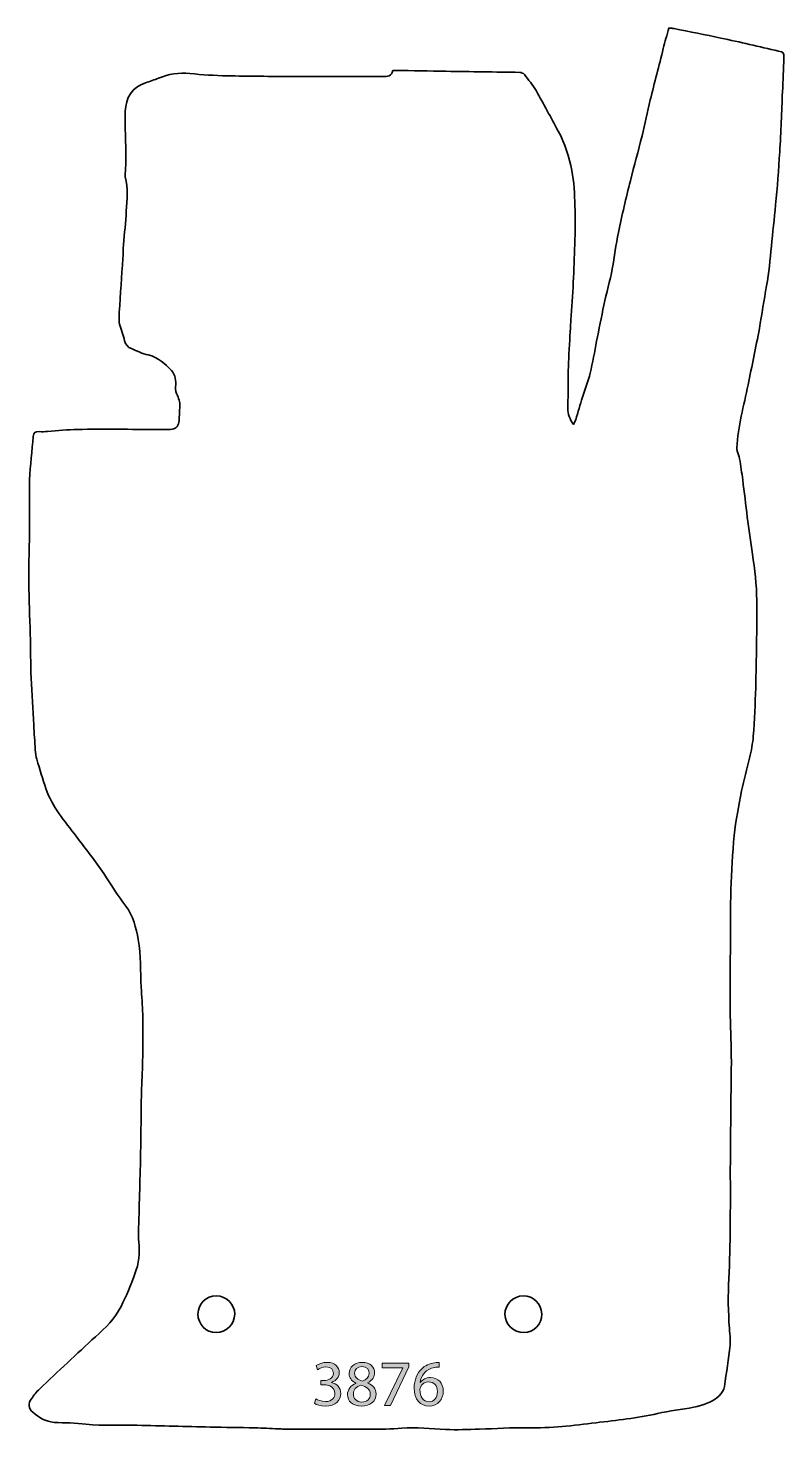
# Model space of a CAD drawing. Header units: centimetres. Extents: x 19.1 to 63.3, y -90.4 to -8.6.
import ezdxf

# ---------------------------------------------------------------- set-up
doc = ezdxf.new("R2010")
doc.units = ezdxf.units.CM
doc.header["$MEASUREMENT"] = 0
doc.layers.add('Слой 1', color=7, linetype='Continuous', lineweight=0)

# ---------------------------------------------------------------- blocks, each defined once
blk = doc.blocks.new('Block_1')
at = {"layer": 'Слой 1', "transparency": 33554687}
h = blk.add_hatch(color=5, dxfattribs=at)
h.dxf.hatch_style = 2
edge = h.paths.add_edge_path()
edge.add_spline(control_points=[(35.977, -88.61), (36.072, -88.671), (36.293, -88.767), (36.526, -88.767), (36.956, -88.767), (37.09, -88.492), (37.086, -88.287), (37.082, -87.94), (36.77, -87.791), (36.446, -87.791), (36.446, -87.791), (36.259, -87.791), (36.259, -87.791), (36.259, -87.791), (36.259, -87.54), (36.259, -87.54), (36.259, -87.54), (36.446, -87.54), (36.446, -87.54), (36.69, -87.54), (36.998, -87.414), (36.998, -87.121), (36.998, -86.923), (36.873, -86.747), (36.564, -86.747), (36.366, -86.747), (36.175, -86.835), (36.069, -86.911), (36.069, -86.911), (35.981, -86.667), (35.981, -86.667), (36.111, -86.572), (36.362, -86.477), (36.629, -86.477), (37.116, -86.477), (37.337, -86.766), (37.337, -87.067), (37.337, -87.323), (37.185, -87.54), (36.88, -87.65), (36.88, -87.65), (36.88, -87.658), (36.88, -87.658), (37.185, -87.719), (37.433, -87.947), (37.433, -88.294), (37.433, -88.69), (37.124, -89.037), (36.53, -89.037), (36.252, -89.037), (36.008, -88.949), (35.886, -88.869), (35.886, -88.869), (35.977, -88.61), (35.977, -88.61)], knot_values=[0, 0, 0, 0, 1, 1, 1, 2, 2, 2, 3, 3, 3, 4, 4, 4, 5, 5, 5, 6, 6, 6, 7, 7, 7, 8, 8, 8, 9, 9, 9, 10, 10, 10, 11, 11, 11, 12, 12, 12, 13, 13, 13, 14, 14, 14, 15, 15, 15, 16, 16, 16, 17, 17, 17, 18, 18, 18, 18], degree=3, periodic=0)
h = blk.add_hatch(color=5, dxfattribs=at)
h.dxf.hatch_style = 2
edge = h.paths.add_edge_path()
edge.add_spline(control_points=[(38.233, -87.113), (38.233, -87.361), (38.419, -87.494), (38.705, -87.57), (38.919, -87.498), (39.082, -87.345), (39.082, -87.121), (39.082, -86.923), (38.964, -86.717), (38.663, -86.717), (38.385, -86.717), (38.233, -86.9), (38.233, -87.113)], knot_values=[0, 0, 0, 0, 1, 1, 1, 2, 2, 2, 3, 3, 3, 4, 4, 4, 4], degree=3, periodic=0)
edge = h.paths.add_edge_path()
edge.add_spline(control_points=[(39.155, -88.351), (39.155, -88.05), (38.945, -87.906), (38.61, -87.81), (38.32, -87.894), (38.164, -88.085), (38.164, -88.321), (38.153, -88.572), (38.343, -88.793), (38.659, -88.793), (38.96, -88.793), (39.155, -88.607), (39.155, -88.351)], knot_values=[0, 0, 0, 0, 1, 1, 1, 2, 2, 2, 3, 3, 3, 4, 4, 4, 4], degree=3, periodic=0)
edge = h.paths.add_edge_path()
edge.add_spline(control_points=[(37.821, -88.367), (37.821, -88.054), (38.008, -87.833), (38.313, -87.704), (38.313, -87.704), (38.309, -87.692), (38.309, -87.692), (38.035, -87.563), (37.916, -87.349), (37.916, -87.136), (37.916, -86.743), (38.248, -86.477), (38.682, -86.477), (39.162, -86.477), (39.402, -86.778), (39.402, -87.086), (39.402, -87.296), (39.3, -87.521), (38.995, -87.665), (38.995, -87.665), (38.995, -87.677), (38.995, -87.677), (39.303, -87.799), (39.494, -88.016), (39.494, -88.317), (39.494, -88.748), (39.124, -89.037), (38.652, -89.037), (38.134, -89.037), (37.821, -88.728), (37.821, -88.367)], knot_values=[0, 0, 0, 0, 1, 1, 1, 2, 2, 2, 3, 3, 3, 4, 4, 4, 5, 5, 5, 6, 6, 6, 7, 7, 7, 8, 8, 8, 9, 9, 9, 10, 10, 10, 10], degree=3, periodic=0)
h = blk.add_hatch(color=5, dxfattribs=at)
h.dxf.hatch_style = 2
edge = h.paths.add_edge_path()
edge.add_spline(control_points=[(41.414, -86.519), (41.414, -86.519), (41.414, -86.74), (41.414, -86.74), (41.414, -86.74), (40.336, -88.995), (40.336, -88.995), (40.336, -88.995), (39.989, -88.995), (39.989, -88.995), (39.989, -88.995), (41.063, -86.804), (41.063, -86.804), (41.063, -86.804), (41.063, -86.797), (41.063, -86.797), (41.063, -86.797), (39.852, -86.797), (39.852, -86.797), (39.852, -86.797), (39.852, -86.519), (39.852, -86.519), (39.852, -86.519), (41.414, -86.519), (41.414, -86.519)], knot_values=[0, 0, 0, 0, 1, 1, 1, 2, 2, 2, 3, 3, 3, 4, 4, 4, 5, 5, 5, 6, 6, 6, 7, 7, 7, 8, 8, 8, 8], degree=3, periodic=0)
h = blk.add_hatch(color=5, dxfattribs=at)
h.dxf.hatch_style = 2
edge = h.paths.add_edge_path()
edge.add_spline(control_points=[(43.079, -88.184), (43.079, -87.829), (42.877, -87.616), (42.568, -87.616), (42.366, -87.616), (42.18, -87.742), (42.088, -87.921), (42.065, -87.959), (42.05, -88.008), (42.05, -88.069), (42.058, -88.477), (42.245, -88.778), (42.595, -88.778), (42.885, -88.778), (43.079, -88.538), (43.079, -88.184)], knot_values=[0, 0, 0, 0, 1, 1, 1, 2, 2, 2, 3, 3, 3, 4, 4, 4, 5, 5, 5, 5], degree=3, periodic=0)
edge = h.paths.add_edge_path()
edge.add_spline(control_points=[(43.174, -86.755), (43.106, -86.751), (43.018, -86.755), (42.923, -86.77), (42.397, -86.858), (42.119, -87.243), (42.062, -87.65), (42.062, -87.65), (42.073, -87.65), (42.073, -87.65), (42.191, -87.494), (42.397, -87.364), (42.671, -87.364), (43.109, -87.364), (43.418, -87.681), (43.418, -88.165), (43.418, -88.618), (43.109, -89.037), (42.595, -89.037), (42.065, -89.037), (41.719, -88.626), (41.719, -87.982), (41.719, -87.494), (41.894, -87.109), (42.138, -86.865), (42.344, -86.663), (42.618, -86.538), (42.93, -86.5), (43.029, -86.484), (43.113, -86.481), (43.174, -86.481), (43.174, -86.481), (43.174, -86.755), (43.174, -86.755)], knot_values=[0, 0, 0, 0, 1, 1, 1, 2, 2, 2, 3, 3, 3, 4, 4, 4, 5, 5, 5, 6, 6, 6, 7, 7, 7, 8, 8, 8, 9, 9, 9, 10, 10, 10, 11, 11, 11, 11], degree=3, periodic=0)
at = {"layer": 'Слой 1'}
for points, knots in [([(35.977, -88.61), (36.072, -88.671), (36.293, -88.767), (36.526, -88.767), (36.956, -88.767), (37.09, -88.492), (37.086, -88.287), (37.082, -87.94), (36.77, -87.791), (36.446, -87.791), (36.446, -87.791), (36.259, -87.791), (36.259, -87.791), (36.259, -87.791), (36.259, -87.54), (36.259, -87.54), (36.259, -87.54), (36.446, -87.54), (36.446, -87.54), (36.69, -87.54), (36.998, -87.414), (36.998, -87.121), (36.998, -86.923), (36.873, -86.747), (36.564, -86.747), (36.366, -86.747), (36.175, -86.835), (36.069, -86.911), (36.069, -86.911), (35.981, -86.667), (35.981, -86.667), (36.111, -86.572), (36.362, -86.477), (36.629, -86.477), (37.116, -86.477), (37.337, -86.766), (37.337, -87.067), (37.337, -87.323), (37.185, -87.54), (36.88, -87.65), (36.88, -87.65), (36.88, -87.658), (36.88, -87.658), (37.185, -87.719), (37.433, -87.947), (37.433, -88.294), (37.433, -88.69), (37.124, -89.037), (36.53, -89.037), (36.252, -89.037), (36.008, -88.949), (35.886, -88.869), (35.886, -88.869), (35.977, -88.61), (35.977, -88.61)], [0, 0, 0, 0, 1, 1, 1, 2, 2, 2, 3, 3, 3, 4, 4, 4, 5, 5, 5, 6, 6, 6, 7, 7, 7, 8, 8, 8, 9, 9, 9, 10, 10, 10, 11, 11, 11, 12, 12, 12, 13, 13, 13, 14, 14, 14, 15, 15, 15, 16, 16, 16, 17, 17, 17, 18, 18, 18, 18]), ([(37.821, -88.367), (37.821, -88.054), (38.008, -87.833), (38.313, -87.704), (38.313, -87.704), (38.309, -87.692), (38.309, -87.692), (38.035, -87.563), (37.916, -87.349), (37.916, -87.136), (37.916, -86.743), (38.248, -86.477), (38.682, -86.477), (39.162, -86.477), (39.402, -86.778), (39.402, -87.086), (39.402, -87.296), (39.3, -87.521), (38.995, -87.665), (38.995, -87.665), (38.995, -87.677), (38.995, -87.677), (39.303, -87.799), (39.494, -88.016), (39.494, -88.317), (39.494, -88.748), (39.124, -89.037), (38.652, -89.037), (38.134, -89.037), (37.821, -88.728), (37.821, -88.367)], [0, 0, 0, 0, 1, 1, 1, 2, 2, 2, 3, 3, 3, 4, 4, 4, 5, 5, 5, 6, 6, 6, 7, 7, 7, 8, 8, 8, 9, 9, 9, 10, 10, 10, 10]), ([(38.233, -87.113), (38.233, -87.361), (38.419, -87.494), (38.705, -87.57), (38.919, -87.498), (39.082, -87.345), (39.082, -87.121), (39.082, -86.923), (38.964, -86.717), (38.663, -86.717), (38.385, -86.717), (38.233, -86.9), (38.233, -87.113)], [0, 0, 0, 0, 1, 1, 1, 2, 2, 2, 3, 3, 3, 4, 4, 4, 4]), ([(41.414, -86.519), (41.414, -86.519), (41.414, -86.74), (41.414, -86.74), (41.414, -86.74), (40.336, -88.995), (40.336, -88.995), (40.336, -88.995), (39.989, -88.995), (39.989, -88.995), (39.989, -88.995), (41.063, -86.804), (41.063, -86.804), (41.063, -86.804), (41.063, -86.797), (41.063, -86.797), (41.063, -86.797), (39.852, -86.797), (39.852, -86.797), (39.852, -86.797), (39.852, -86.519), (39.852, -86.519), (39.852, -86.519), (41.414, -86.519), (41.414, -86.519)], [0, 0, 0, 0, 1, 1, 1, 2, 2, 2, 3, 3, 3, 4, 4, 4, 5, 5, 5, 6, 6, 6, 7, 7, 7, 8, 8, 8, 8]), ([(43.174, -86.755), (43.106, -86.751), (43.018, -86.755), (42.923, -86.77), (42.397, -86.858), (42.119, -87.243), (42.062, -87.65), (42.062, -87.65), (42.073, -87.65), (42.073, -87.65), (42.191, -87.494), (42.397, -87.364), (42.671, -87.364), (43.109, -87.364), (43.418, -87.681), (43.418, -88.165), (43.418, -88.618), (43.109, -89.037), (42.595, -89.037), (42.065, -89.037), (41.719, -88.626), (41.719, -87.982), (41.719, -87.494), (41.894, -87.109), (42.138, -86.865), (42.344, -86.663), (42.618, -86.538), (42.93, -86.5), (43.029, -86.484), (43.113, -86.481), (43.174, -86.481), (43.174, -86.481), (43.174, -86.755), (43.174, -86.755)], [0, 0, 0, 0, 1, 1, 1, 2, 2, 2, 3, 3, 3, 4, 4, 4, 5, 5, 5, 6, 6, 6, 7, 7, 7, 8, 8, 8, 9, 9, 9, 10, 10, 10, 11, 11, 11, 11]), ([(39.155, -88.351), (39.155, -88.05), (38.945, -87.906), (38.61, -87.81), (38.32, -87.894), (38.164, -88.085), (38.164, -88.321), (38.153, -88.572), (38.343, -88.793), (38.659, -88.793), (38.96, -88.793), (39.155, -88.607), (39.155, -88.351)], [0, 0, 0, 0, 1, 1, 1, 2, 2, 2, 3, 3, 3, 4, 4, 4, 4]), ([(43.079, -88.184), (43.079, -87.829), (42.877, -87.616), (42.568, -87.616), (42.366, -87.616), (42.18, -87.742), (42.088, -87.921), (42.065, -87.959), (42.05, -88.008), (42.05, -88.069), (42.058, -88.477), (42.245, -88.778), (42.595, -88.778), (42.885, -88.778), (43.079, -88.538), (43.079, -88.184)], [0, 0, 0, 0, 1, 1, 1, 2, 2, 2, 3, 3, 3, 4, 4, 4, 5, 5, 5, 5])]:
    blk.add_open_spline(points, degree=3, knots=knots, dxfattribs=at)
blk = doc.blocks.new('Block_0')
at = {"layer": 'Слой 1'}
blk.add_blockref('Block_1', (0, 0), dxfattribs=at)

msp = doc.modelspace()

# ---------------------------------------------------------------- linework, layer by layer
at = {"layer": 'Слой 1', "color": 7, "lineweight": 35}
for points, knots in [([(56.91, -8.585), (57.82, -8.766), (58.731, -8.939), (59.638, -9.135), (60.762, -9.378), (61.883, -9.64), (63.005, -9.897), (63.309, -9.967), (63.332, -9.99), (63.323, -10.299), (63.303, -10.957), (63.273, -11.614), (63.245, -12.272), (63.193, -13.445), (63.153, -14.619), (63.083, -15.792), (63.022, -16.823), (62.937, -17.854), (62.846, -18.884), (62.774, -19.69), (62.665, -20.493), (62.594, -21.3), (62.525, -22.071), (62.459, -22.841), (62.315, -23.604), (62.157, -24.435), (62.05, -25.275), (61.893, -26.106), (61.687, -27.203), (61.457, -28.295), (61.233, -29.389), (60.984, -30.607), (60.644, -31.809), (60.58, -33.06), (60.577, -33.125), (60.584, -33.192), (60.601, -33.254), (60.644, -33.41), (60.714, -33.561), (60.741, -33.72), (60.81, -34.125), (60.866, -34.533), (60.919, -34.94), (61.106, -36.385), (61.266, -37.834), (61.486, -39.274), (61.622, -40.171), (61.734, -41.07), (61.74, -41.973), (61.752, -43.677), (61.717, -45.381), (61.678, -47.085), (61.657, -48.024), (61.606, -48.964), (61.537, -49.901), (61.505, -50.331), (61.419, -50.761), (61.324, -51.183), (61.18, -51.824), (60.98, -52.454), (60.853, -53.098), (60.682, -53.961), (60.515, -54.83), (60.425, -55.704), (60.317, -56.754), (60.27, -57.812), (60.235, -58.868), (60.199, -59.936), (60.206, -61.006), (60.2, -62.075), (60.193, -63.356), (60.183, -64.638), (60.192, -65.919), (60.199, -66.8), (60.251, -67.681), (60.255, -68.562), (60.26, -69.632), (60.236, -70.701), (60.225, -71.771), (60.215, -72.77), (60.202, -73.769), (60.197, -74.768), (60.192, -75.906), (60.205, -77.044), (60.193, -78.182), (60.183, -79.193), (60.181, -80.205), (60.121, -81.213), (60.063, -82.189), (60.063, -83.162), (60.117, -84.137), (60.141, -84.583), (60.218, -85.033), (60.178, -85.473), (60.105, -86.279), (59.965, -87.079), (59.848, -87.881), (59.817, -88.098), (59.702, -88.271), (59.544, -88.424), (59.128, -88.827), (58.587, -88.972), (58.055, -89.093), (57.358, -89.251), (56.635, -89.296), (55.94, -89.464), (54.759, -89.749), (53.552, -89.852), (52.354, -90.002), (51.029, -90.168), (49.697, -90.321), (48.351, -90.297), (47.412, -90.28), (46.471, -90.354), (45.531, -90.378), (44.874, -90.395), (44.214, -90.425), (43.558, -90.397), (42.702, -90.361), (41.846, -90.234), (40.989, -90.322), (40.37, -90.385), (39.753, -90.371), (39.135, -90.373), (37.455, -90.38), (35.774, -90.374), (34.093, -90.372), (33.988, -90.372), (33.882, -90.365), (33.776, -90.36), (33.319, -90.341), (32.861, -90.314), (32.403, -90.304), (31.534, -90.283), (30.664, -90.276), (29.795, -90.256), (28.373, -90.223), (26.952, -90.182), (25.531, -90.149), (24.533, -90.125), (23.535, -90.205), (22.537, -90.087), (21.92, -90.014), (21.295, -90.012), (20.673, -89.98), (20.175, -89.954), (19.785, -89.689), (19.422, -89.389), (19.167, -89.177), (19.148, -88.87), (19.346, -88.601), (19.492, -88.403), (19.642, -88.203), (19.82, -88.035), (20.906, -87.011), (21.99, -85.986), (23.093, -84.982), (23.671, -84.457), (24.237, -83.923), (24.586, -83.218), (24.892, -82.598), (25.159, -81.956), (25.399, -81.307), (25.621, -80.707), (25.703, -80.078), (25.619, -79.433), (25.597, -79.26), (25.603, -79.081), (25.608, -78.905), (25.647, -77.401), (25.695, -75.898), (25.727, -74.395), (25.753, -73.173), (25.755, -71.951), (25.778, -70.73), (25.79, -70.119), (25.836, -69.509), (25.845, -68.898), (25.86, -67.982), (25.867, -67.065), (25.854, -66.149), (25.846, -65.621), (25.787, -65.094), (25.76, -64.566), (25.713, -63.64), (25.767, -62.707), (25.592, -61.789), (25.46, -61.096), (25.305, -60.419), (24.861, -59.83), (24.402, -59.221), (23.99, -58.576), (23.575, -57.935), (23.082, -57.174), (22.505, -56.477), (21.962, -55.754), (21.303, -54.877), (20.567, -54.05), (20.197, -52.973), (20.002, -52.406), (19.834, -51.833), (19.667, -51.26), (19.615, -51.081), (19.587, -50.892), (19.573, -50.706), (19.537, -50.226), (19.515, -49.745), (19.487, -49.264), (19.435, -48.35), (19.369, -47.436), (19.333, -46.52), (19.3, -45.663), (19.303, -44.805), (19.281, -43.947), (19.255, -42.949), (19.2, -41.951), (19.194, -40.953), (19.189, -39.825), (19.231, -38.698), (19.24, -37.57), (19.247, -36.689), (19.205, -35.808), (19.241, -34.929), (19.275, -34.085), (19.378, -33.244), (19.457, -32.402), (19.48, -32.155), (19.554, -32.109), (19.805, -32.121), (19.967, -32.129), (20.13, -32.129), (20.292, -32.118), (20.878, -32.077), (21.463, -31.998), (22.05, -31.992), (23.601, -31.976), (25.153, -31.991), (26.705, -31.994), (26.964, -31.994), (27.222, -32.001), (27.48, -31.99), (27.748, -31.979), (27.93, -31.839), (27.968, -31.576), (28.008, -31.3), (27.984, -31.015), (28.015, -30.736), (28.044, -30.478), (27.987, -30.244), (27.877, -30.021), (27.797, -29.857), (27.763, -29.7), (27.774, -29.515), (27.792, -29.171), (27.778, -28.805), (27.527, -28.55), (27.144, -28.16), (26.756, -27.769), (26.174, -27.646), (25.834, -27.575), (25.513, -27.409), (25.188, -27.277), (24.979, -27.193), (24.856, -27.038), (24.797, -26.812), (24.712, -26.484), (24.596, -26.165), (24.497, -25.841), (24.48, -25.786), (24.482, -25.725), (24.481, -25.667), (24.479, -25.492), (24.469, -25.315), (24.48, -25.14), (24.549, -24.098), (24.624, -23.056), (24.692, -22.013), (24.71, -21.745), (24.705, -21.475), (24.727, -21.207), (24.779, -20.552), (24.86, -19.899), (24.894, -19.243), (24.929, -18.578), (25.009, -17.909), (24.831, -17.248), (24.804, -17.151), (24.836, -17.038), (24.841, -16.933), (24.853, -16.677), (24.877, -16.42), (24.874, -16.163), (24.861, -15.248), (24.802, -14.331), (24.83, -13.416), (24.855, -12.628), (25.225, -12.024), (26.017, -11.751), (26.272, -11.663), (26.528, -11.576), (26.779, -11.477), (27.367, -11.244), (27.964, -11.144), (28.602, -11.21), (29.326, -11.285), (30.056, -11.325), (30.783, -11.342), (32.052, -11.371), (33.321, -11.377), (34.59, -11.382), (36.353, -11.39), (38.117, -11.388), (39.88, -11.389), (40.148, -11.39), (40.403, -11.365), (40.477, -11.041), (40.539, -11.034), (40.585, -11.024), (40.631, -11.025), (41.617, -11.042), (42.604, -11.064), (43.59, -11.079), (45.024, -11.101), (46.457, -11.117), (47.891, -11.144), (47.982, -11.146), (48.103, -11.196), (48.157, -11.265), (48.397, -11.568), (48.648, -11.87), (48.84, -12.204), (49.291, -12.988), (49.708, -13.791), (50.143, -14.584), (50.536, -15.302), (50.763, -16.086), (50.931, -16.872), (51.075, -17.544), (51.09, -18.248), (51.115, -18.94), (51.142, -19.688), (51.135, -20.438), (51.106, -21.186), (51.05, -22.665), (50.998, -24.146), (50.881, -25.621), (50.841, -26.139), (50.708, -28.46), (50.717, -29.048), (50.72, -29.188), (50.731, -29.329), (50.728, -29.47), (50.72, -29.904), (50.696, -30.338), (50.699, -30.772), (50.701, -31.093), (50.81, -31.385), (51.025, -31.703), (51.085, -31.581), (51.134, -31.508), (51.159, -31.426), (51.293, -30.989), (51.415, -30.549), (51.551, -30.113), (51.698, -29.643), (51.885, -29.183), (52.004, -28.706), (52.157, -28.092), (52.259, -27.465), (52.383, -26.844), (52.523, -26.142), (52.655, -25.437), (52.807, -24.737), (52.962, -24.025), (53.157, -23.322), (53.299, -22.608), (53.438, -21.907), (53.508, -21.192), (53.654, -20.492), (53.864, -19.481), (54.106, -18.476), (54.352, -17.474), (54.568, -16.596), (54.82, -15.727), (55.038, -14.849), (55.211, -14.154), (55.348, -13.45), (55.518, -12.754), (55.764, -11.75), (56.024, -10.75), (56.28, -9.749), (56.381, -9.353), (56.489, -8.959), (56.597, -8.553), (56.727, -8.566), (56.82, -8.567), (56.91, -8.585)], [0, 0, 0, 0, 1, 1, 1, 2, 2, 2, 3, 3, 3, 4, 4, 4, 5, 5, 5, 6, 6, 6, 7, 7, 7, 8, 8, 8, 9, 9, 9, 10, 10, 10, 11, 11, 11, 12, 12, 12, 13, 13, 13, 14, 14, 14, 15, 15, 15, 16, 16, 16, 17, 17, 17, 18, 18, 18, 19, 19, 19, 20, 20, 20, 21, 21, 21, 22, 22, 22, 23, 23, 23, 24, 24, 24, 25, 25, 25, 26, 26, 26, 27, 27, 27, 28, 28, 28, 29, 29, 29, 30, 30, 30, 31, 31, 31, 32, 32, 32, 33, 33, 33, 34, 34, 34, 35, 35, 35, 36, 36, 36, 37, 37, 37, 38, 38, 38, 39, 39, 39, 40, 40, 40, 41, 41, 41, 42, 42, 42, 43, 43, 43, 44, 44, 44, 45, 45, 45, 46, 46, 46, 47, 47, 47, 48, 48, 48, 49, 49, 49, 50, 50, 50, 51, 51, 51, 52, 52, 52, 53, 53, 53, 54, 54, 54, 55, 55, 55, 56, 56, 56, 57, 57, 57, 58, 58, 58, 59, 59, 59, 60, 60, 60, 61, 61, 61, 62, 62, 62, 63, 63, 63, 64, 64, 64, 65, 65, 65, 66, 66, 66, 67, 67, 67, 68, 68, 68, 69, 69, 69, 70, 70, 70, 71, 71, 71, 72, 72, 72, 73, 73, 73, 74, 74, 74, 75, 75, 75, 76, 76, 76, 77, 77, 77, 78, 78, 78, 79, 79, 79, 80, 80, 80, 81, 81, 81, 82, 82, 82, 83, 83, 83, 84, 84, 84, 85, 85, 85, 86, 86, 86, 87, 87, 87, 88, 88, 88, 89, 89, 89, 90, 90, 90, 91, 91, 91, 92, 92, 92, 93, 93, 93, 94, 94, 94, 95, 95, 95, 96, 96, 96, 97, 97, 97, 98, 98, 98, 99, 99, 99, 100, 100, 100, 101, 101, 101, 102, 102, 102, 103, 103, 103, 104, 104, 104, 105, 105, 105, 106, 106, 106, 107, 107, 107, 108, 108, 108, 109, 109, 109, 110, 110, 110, 111, 111, 111, 112, 112, 112, 113, 113, 113, 114, 114, 114, 115, 115, 115, 116, 116, 116, 117, 117, 117, 118, 118, 118, 119, 119, 119, 120, 120, 120, 121, 121, 121, 122, 122, 122, 123, 123, 123, 124, 124, 124, 125, 125, 125, 126, 126, 126, 127, 127, 127, 128, 128, 128, 129, 129, 129, 130, 130, 130, 131, 131, 131, 132, 132, 132, 132]), ([(29.081, -83.653), (29.079, -84.252), (29.549, -84.735), (30.14, -84.74), (30.722, -84.745), (31.221, -84.254), (31.227, -83.671), (31.233, -83.081), (30.754, -82.599), (30.158, -82.594), (29.553, -82.589), (29.084, -83.051), (29.081, -83.653)], [0, 0, 0, 0, 1, 1, 1, 2, 2, 2, 3, 3, 3, 4, 4, 4, 4]), ([(48.092, -82.594), (47.496, -82.6), (47.018, -83.086), (47.026, -83.675), (47.034, -84.258), (47.535, -84.747), (48.117, -84.74), (48.708, -84.733), (49.176, -84.249), (49.172, -83.65), (49.168, -83.048), (48.697, -82.588), (48.092, -82.594)], [0, 0, 0, 0, 1, 1, 1, 2, 2, 2, 3, 3, 3, 4, 4, 4, 4])]:
    msp.add_open_spline(points, degree=3, knots=knots, dxfattribs=at)

# ---------------------------------------------------------------- block references
at = {"layer": 'Слой 1'}
msp.add_blockref('Block_0', (0, 0), dxfattribs=at)

doc.saveas('drawing.dxf')
